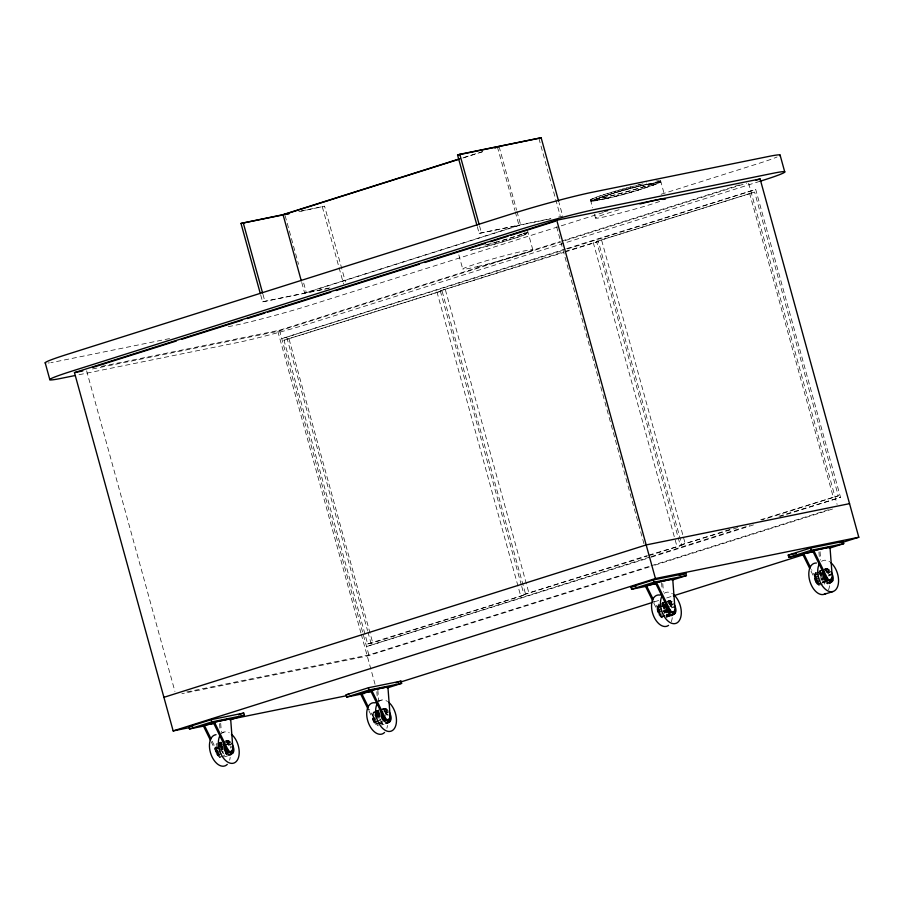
<?xml version="1.0" encoding="UTF-8"?>
<svg xmlns="http://www.w3.org/2000/svg" width="904" height="904" viewBox="0 0 904 904"><rect width="100%" height="100%" fill="white"/><g stroke="black" fill="none" stroke-linecap="round" stroke-linejoin="round"><path stroke-width="0.68" stroke-dasharray="4.52 3.39" d="M220.158 757.541C215.536 755.213 213.118 747.687 216.79 743.642M381.951 721.019L381.657 723.019M662.248 617.839C657.626 615.511 655.208 607.985 658.88 603.951M815.77 572.356C812.798 576.492 814.888 583.057 819.001 585.69M666.734 613.952L666.271 615.827M823.205 580.843L822.651 582.187M223.299 753.812L223.763 752.851M224.384 754.942L223.932 756.038M381.025 720.929L380.742 721.607M374.053 711.719C370.244 715.9 372.957 724.477 378.414 725.833M382.991 708.905L385.262 708.442L387.748 709.922L383.929 711.132M667.807 601.126L670.09 600.663L672.576 602.143L668.745 603.352M825.081 569.204L826.855 568.672L829.363 569.78L825.533 570.989M226.124 740.579L228 740.365L230.486 741.845L226.655 743.054M463.91 157.499L482.657 151.567M462.927 157.997L484.352 151.228M298.896 211.683L324.57 206.214L345.418 281.89M260.725 295.054L262.578 301.812L331.056 287.664M477.301 226.621L479.165 233.379L550.333 218.678M515.269 211.785L518.986 225.288L304.637 293.02L301.665 282.217M550.898 218.813L520.681 224.949L306.332 292.681L303.36 281.867M603.273 212.542L311.405 304.772A58.139 2.938 -15.4 0 1 232.848 325.768L227.345 326.886M661.118 194.27L757.959 163.669A58.139 2.938 -15.4 0 0 777.056 156.98M101.429 366.391L279.438 330.254L560.231 241.526M561.576 241.108L741.608 184.213M92.457 368.968L277.833 331.339L559.938 242.193M565.316 240.498L746.67 183.184M759.891 181.308L316.027 321.564A58.139 2.938 -15.4 0 1 237.481 342.559L76.377 375.262M565.237 249.075L281.754 338.65L562.254 250.589M566.582 248.656L755.721 189.456L840.539 497.369L780.073 516.478M567.633 248.894L755.721 189.456M284.003 340.22L442.033 290.862L525.699 594.572L372.753 642.902L367.668 643.942L284.003 340.22L442.033 290.862M521.348 585.057L440.304 290.839L563.734 251.832M565.079 251.414L598.335 241.47L681.989 545.191L648.45 555.79M737.664 527.597L680.249 545.157L596.595 241.447L754.625 192.089L838.279 495.799L761.812 519.969M440.304 290.839L563.452 252.498M564.797 252.069L598.335 241.47M596.595 241.447L754.625 192.089M367.668 643.942L525.699 594.572M521.721 586.413L523.958 594.549L647.388 555.542M648.733 555.124L681.989 545.191M680.249 545.157L732.579 528.625M760.75 519.721L838.279 495.799M523.958 594.549L647.106 556.209M650.044 556.988L366.572 646.563L649.761 557.655M651.389 556.559L749.472 525.574M779.022 516.229L840.539 497.369M651.106 557.226L755.891 524.117M186.732 691.944L368.877 654.959L649.671 566.232M651.016 565.814L828.358 509.777M649.377 566.898L367.273 656.044L181.896 693.673M654.756 565.203L834.765 508.319M221.435 732.861L223.989 732.059M654.609 601.77L658.632 600.493M666.689 597.951L672.067 596.244M662.27 602.719L666.101 601.51M218.576 743.122L221.118 742.308M219.062 743.19L221.616 742.376M222.892 741.981L228 740.365M662.429 603.081L666.259 601.872M667.536 601.476L670.09 600.663M216.079 744.365L221.186 742.749M225.943 741.314L228.497 740.512M661.999 603.454L665.83 602.245M668.033 601.623L670.587 600.81M229.006 740.738L226.452 741.54A16.283 9.65 72.5 0 1 227.91 744.512M657.875 605.126L665.988 602.652M667.265 602.245L671.096 601.036M218.09 744.546L221.921 743.337M223.13 743.043L229.514 741.031M669.05 602.143L671.604 601.329M217.887 745.122L221.717 743.913M227.458 742.207L230 741.404M657.423 606.234L661.253 605.025M662.53 604.618L666.361 603.409M669.548 602.516L672.09 601.702M217.74 745.755L221.559 744.546M657.276 606.855L661.095 605.646M662.372 605.251L667.468 603.759M661.694 605.951L664.655 605.047M217.638 746.421L221.536 745.269M657.174 607.533L660.994 606.324M662.293 605.996L666.101 604.708M230.949 742.342C223.152 742.975 231.017 744.218 230.531 748.116M662.09 606.234L664.768 605.386M668.971 603.77L671.762 603.047M218.474 746.636L221.152 745.789M661.909 606.516L664.587 605.669M215.028 747.936L221.412 745.913M657.118 608.234L660.948 607.025M662.225 606.618L667.22 604.889M224.102 745.19L230.113 743.314M661.751 606.833L667.525 605.07M669.649 604.414L672.203 603.612M224.407 745.427L228.418 744.15M215.039 748.67L222.689 746.241M663.502 606.957L666.056 606.143M227.977 744.726L230.531 743.924M670.067 605.036L672.621 604.222M217.649 748.614L222.746 746.998M657.185 609.714L662.282 608.109M663.559 607.703L666.112 606.9M228.35 745.382L230.904 744.58M218.011 748.998L222.034 747.721M657.298 610.482L662.395 608.867M663.672 608.471L666.225 607.657M669.514 606.787L672.056 605.974M215.367 750.941L217.909 750.139M219.186 749.732L223.017 748.523M657.457 611.251L660.01 610.437M215.57 751.71L218.124 750.896M219.401 750.501L223.231 749.292M657.66 612.008L667.129 609.047M671.344 607.85L673.898 607.047M215.83 752.456L222.203 750.433M378.697 700.939L381.251 700.137M657.92 612.754L666.847 609.929M663.457 611.228L666.135 610.381M211.084 741.574L216.542 752.67L217.661 752.32A4.656 2.757 72.5 0 0 218.226 753.281M653.784 603.115L658.632 612.98L659.75 612.618L654.293 601.522M216.135 753.179L222.508 751.167M664.598 611.466L667.152 610.663M663.898 612.053L667.92 610.788M664.417 612.776L668.44 611.499M216.847 754.535L219.401 753.721M658.937 614.833L667.875 612.008M217.265 755.145L223.638 753.122M660.259 616.505L669.186 613.68M660.734 616.946L664.564 615.737M665.841 615.33L669.672 614.121M661.231 617.319L665.061 616.11M666.338 615.703L670.169 614.494M219.649 757.315L224.746 755.699M666.836 616.008L670.666 614.799M666.067 616.63L671.175 615.014M666.576 616.777L671.672 615.161M666.293 617.127L668.847 616.313M224.542 756.874L227.627 755.857M666.632 617.172L672 615.477M374.9 711.301L379.183 710.002M379.996 709.685L384.29 708.386M375.838 711.199L378.392 710.386M819.205 571.091L823.431 569.927L819.702 571.158M824.312 569.486L826.855 568.672M376.335 711.267L378.889 710.454M380.155 710.058L385.262 708.442M824.798 569.554L827.352 568.74M373.341 712.442L378.448 710.826M383.217 709.391L385.771 708.589M819.261 571.531L823.092 570.322M825.307 569.701L827.861 568.887M373.047 712.906L378.154 711.29M383.714 709.617L386.268 708.815M815.137 573.204L823.261 570.729M824.538 570.322L828.358 569.113M375.352 712.623L379.183 711.414M814.888 573.735L822.55 571.305M384.223 709.911L386.776 709.109M825.036 570.627L828.866 569.407M375.149 713.199L378.979 711.99M384.72 710.284L387.274 709.482M375.002 713.832L378.832 712.612M814.538 574.933L818.369 573.724M819.645 573.328L823.465 572.119M826.019 571.43L829.838 570.221M376.606 713.832L379.838 712.827M818.696 574.142L824.222 572.368M374.9 714.499L380.132 712.815M384.392 711.629L388.212 710.42M814.436 575.611L818.267 574.402M819.544 573.995L823.363 572.786M826.482 571.938L829.036 571.125M377.262 714.013L379.94 713.166M377.081 714.296L379.759 713.448M824.527 572.899L820.504 574.176L821.374 574.921M374.855 715.2L379.951 713.595M820.764 574.3L823.318 573.486M375.589 715.041L379.601 713.764M384.833 712.194L387.387 711.391M826.923 572.492L830.742 571.283M376.798 714.962L379.477 714.126M374.855 715.934L379.962 714.318M814.391 577.046L819.499 575.43M820.143 575.238L824.154 573.961M385.24 712.804L387.793 712.002M827.329 573.102L829.883 572.3M375.307 716.194L379.33 714.917M814.447 577.792L819.555 576.187M820.832 575.78L823.386 574.978M385.624 713.459L388.166 712.657M375.284 717.075L379.296 715.798M372.471 718.262L375.024 717.448M376.301 717.053L380.121 715.844M814.56 578.56L817.114 577.758M372.629 719.019L375.183 718.217M376.459 717.81L380.279 716.601M814.719 579.328L823.646 576.503M384.991 715.279L387.533 714.476M828.346 575.181L830.9 574.379M372.843 719.787L379.623 717.674M814.933 580.086L824.391 577.125M828.606 575.927L831.16 575.125M373.092 720.533L375.646 719.72M821.566 578.82L824.12 578.006M368.956 710.883L373.804 720.748L374.923 720.398L369.465 709.301M811.046 571.192L815.894 581.057L817.013 580.696L811.555 569.599M815.487 581.554L820.583 579.95M821.86 579.543L824.414 578.741M822.165 579.656L821.058 580.006L820.312 570.209M373.736 721.946L376.29 721.143M376.652 721.053L381.398 719.527M815.826 582.255L825.431 579.238M374.12 722.601L380.494 720.59M816.21 582.91L818.753 582.108M823.002 581.509L825.544 580.696M817.058 584.086L820.889 582.877M822.165 582.47L825.985 581.261M379.33 722.646L382.29 721.742M823.047 582.47L827.058 581.193M375.431 724.285L381.816 722.262M817.521 584.583L821.352 583.374M822.629 582.967L826.448 581.758M378.46 723.912L382.29 722.703M378.957 724.285L382.787 723.076M818.504 585.396L822.324 584.187M381.443 725.008L383.997 724.206M301.224 210.96L324.57 206.214M558.604 216.994L562.74 216.158L559.022 202.643M479.165 233.379L518.986 225.288M262.578 301.812L328.762 288.376M169.511 338.616L56.602 361.543A58.139 2.938 -15.4 0 1 50.85 362.606M819.25 573.972L819.849 574.006M662.27 605.895L664.395 607.149M384.155 711.55L385.07 711.821M377.454 713.663L379.567 714.928M669.276 603.815L671.367 605.375L672.689 608.889M220.486 745.63L222.576 747.19M827.16 572.119L829.115 574.232L829.996 577.43M819.431 571.938L820.425 572.605M662.169 603.861L664.553 606.03M377.341 711.629L378.335 712.307M385.386 712.002L387.579 715.256M220.576 743.856L221.559 744.67M212.203 741.223L217.661 752.32M748.659 183.297L837.104 504.398M749.54 193.117L833.194 496.827M660.541 180.54L664.101 193.535M659.14 180.936L659.524 182.337M591.871 199.479L592.267 200.88M590.47 199.874L592.662 207.762M594.448 214.225L595.51 218.101M601.68 240.419L685.334 544.129M593.25 242.509L676.904 546.219M538.92 138.481L560.13 215.514M556.627 226.746L644.575 546.016M532.818 249.775L527.8 231.582A36.341 1.842 -15.4 0 1 523.472 233.729M499.098 146.572L516.591 210.078M516.964 211.434L520.681 224.949M497.403 146.911L514.896 210.429M479.538 225.91L481.391 232.667M458.836 254.894L462.758 269.109M445.389 289.8L529.043 593.521M436.948 291.89L520.614 595.612M322.344 206.926L338.717 266.386M339.09 267.731L343.554 283.946M285.122 215.649L298.523 264.307M289.088 339.192L372.753 642.902M286.839 337.621L367.544 630.619M367.917 631.975L371.657 645.535M279.438 330.254L368.877 654.959M277.833 331.339L360.911 632.947M361.284 634.314L375.036 684.26M262.951 294.354L264.815 301.111M86.626 370.832L174.935 691.458M820.052 551.666L820.685 560.062M818.934 552.016L819.352 557.621M662.779 583.588L663.423 591.984M664.372 604.584L664.689 608.776M661.558 582.549L661.988 588.142M663.05 602.132L663.785 611.929M377.849 689.967L378.697 701.165M376.844 691.718L377.16 695.922M378.222 709.911L378.855 718.307M220.689 723.29L221.333 731.686M222.395 745.676L222.599 748.478M219.582 723.641L220 729.234M220.96 741.834L221.695 751.631L222.813 751.269A4.656 2.757 72.5 0 1 222.61 753.303M660.982 615.432A4.656 2.757 72.5 0 1 658.632 612.98M660.994 614.358A4.656 2.757 72.5 0 1 660.315 613.579M660.022 613.115A4.656 2.757 72.5 0 1 658.971 609.172M662.078 606.471A4.656 2.757 72.5 0 1 662.688 606.889M663.276 607.465A4.656 2.757 72.5 0 1 664.429 609.477M664.722 610.403A4.656 2.757 72.5 0 1 664.7 613.601M668.451 601.906A16.283 9.65 72.5 0 1 670.644 606.381M672.26 617.658A16.283 9.65 72.5 0 1 671.276 621.703M664.259 593.273A16.283 9.65 72.5 0 1 672.429 593.725M662.349 616.969A7.548 4.475 72.5 0 1 658.745 605.296M662.27 603.137A7.548 4.475 72.5 0 1 663.276 603.51M667.593 614.889A7.548 4.475 72.5 0 1 666.847 616.449M667.999 600.968A7.548 4.475 72.5 0 1 672.361 603.567M668.994 603.748A4.633 2.746 72.5 0 1 672.474 605.025M673.356 606.674A4.633 2.746 72.5 0 1 673.514 607.138M49.358 362.843A58.139 2.938 -15.4 0 1 48.081 363.001M523.133 233.424A36.341 1.842 -15.4 0 1 515.777 237.888A36.341 1.842 -15.4 0 1 470.261 250.374M659.705 201.445A36.341 1.842 -15.4 0 1 601.951 217.355A36.341 1.842 -15.4 0 1 621.805 208.948M660.417 180.777A36.341 1.842 -15.4 0 1 621.353 193.241A36.341 1.842 -15.4 0 1 590.877 199.422A36.341 1.842 -15.4 0 1 632.077 186.529M635.636 185.602A36.341 1.842 -15.4 0 1 642.382 183.896M658.88 180.811A34.883 1.763 -15.4 0 1 624.257 192.382A34.883 1.763 -15.4 0 1 592.538 198.903A34.883 1.763 -15.4 0 1 637.456 185.218M638.54 184.936A34.883 1.763 -15.4 0 1 646.586 182.992M655.942 181.071A34.883 1.763 -15.4 0 1 658.259 180.789M524.93 233.322A34.883 1.763 -15.4 0 1 512.059 238.972A34.883 1.763 -15.4 0 1 471.176 250.069M521.54 234.43A36.341 1.842 -15.4 0 1 486.205 244.927M524.975 232.927A34.883 1.763 -15.4 0 1 523.778 233.435M522.252 234.034A34.883 1.763 -15.4 0 1 498.149 241.583M496.985 241.91A34.883 1.763 -15.4 0 1 484.182 245.379M219.254 754.365A4.656 2.757 72.5 0 1 218.553 753.687A4.633 2.746 72.5 0 0 219.118 754.252M219.254 755.247A4.656 2.757 72.5 0 1 216.542 752.67M221.356 733.664A16.283 9.65 72.5 0 1 229.254 732.771M230.17 757.36A16.283 9.65 72.5 0 1 229.627 760.162M225.91 740.659A7.548 4.475 72.5 0 1 230.689 743.868M220.26 756.659A7.548 4.475 72.5 0 1 216.903 744.478M220.18 742.828A7.548 4.475 72.5 0 1 221.695 743.506M227.153 743.291A4.633 2.746 72.5 0 1 230.644 745.099M218.011 752.953A4.633 2.746 72.5 0 1 217.005 750.275M216.937 749.811A4.633 2.746 72.5 0 1 216.983 748.049M220.305 746.388A4.633 2.746 72.5 0 1 222.621 750.117M222.825 751.518A4.633 2.746 72.5 0 1 222.644 753.201M376.38 722.33A4.633 2.746 72.5 0 1 374.166 717.426M377.567 714.465A4.633 2.746 72.5 0 1 379.601 717.267M379.985 718.669A4.633 2.746 72.5 0 1 379.996 720.929M377.567 723.223A4.656 2.757 72.5 0 1 373.804 720.748M378.629 701.741A16.283 9.65 72.5 0 1 387.601 701.493M383.624 709.674A16.283 9.65 72.5 0 1 384.437 711.098M385.172 712.589A16.283 9.65 72.5 0 1 385.827 714.16M387.432 725.437A16.283 9.65 72.5 0 1 386.889 728.24M383.172 708.736A7.548 4.475 72.5 0 1 387.545 711.335M377.522 724.737A7.548 4.475 72.5 0 1 373.917 713.075M377.443 710.906A7.548 4.475 72.5 0 1 378.46 711.279M382.561 723.245A7.548 4.475 72.5 0 1 382.019 724.228M384.166 711.516A4.633 2.746 72.5 0 1 387.658 712.804M818.244 583.509A4.656 2.757 72.5 0 1 815.894 581.057M818.256 582.436A4.656 2.757 72.5 0 1 816.323 576.402M820.256 575.238A4.656 2.757 72.5 0 1 821.51 577.102M821.985 578.481A4.656 2.757 72.5 0 1 822.154 580.775M824.821 568.661A16.283 9.65 72.5 0 1 827.262 572.899M829.522 585.736A16.283 9.65 72.5 0 1 828.55 589.781M821.521 561.35A16.283 9.65 72.5 0 1 829.691 561.802M819.114 584.673A7.548 4.475 72.5 0 1 818.64 584.233M818.176 583.724A7.548 4.475 72.5 0 1 815.803 573.961M819.047 571.147A7.548 4.475 72.5 0 1 820.549 571.588M824.855 582.967A7.548 4.475 72.5 0 1 824.403 584.074M824.798 569.136A7.548 4.475 72.5 0 1 829.635 571.644M826.256 571.825A4.633 2.746 72.5 0 1 829.476 572.763M830.234 573.882A4.633 2.746 72.5 0 1 830.629 574.752M590.922 201.095C614.132 198.055 638.473 190.642 660.813 182.179C637.953 185.015 613.217 192.62 590.979 201.038C613.85 198.168 638.642 190.631 660.858 182.122C637.636 185.184 613.228 192.541 590.922 201.095M477.787 266.499A36.341 1.842 -15.4 0 0 532.705 250.012A36.341 1.842 -15.4 0 0 482.872 261.81A36.341 1.842 -15.4 0 0 477.787 266.499M606.697 198.383A34.883 1.763 -15.4 0 0 659.411 182.552A34.883 1.763 -15.4 0 0 611.567 193.885A34.883 1.763 -15.4 0 0 606.697 198.383"/><path stroke-width="1.36" d="M224.113 743.732C221.638 757.755 239.854 757.823 231.808 743.517M224.893 745.201C223.83 748.004 226.667 754.309 230 751.699M381.533 711.188C378.075 725.155 397.251 726.703 389.07 711.595M666.361 603.409C662.903 617.387 682.068 618.924 673.898 603.815M823.623 571.486C820.165 585.464 839.341 587.001 831.16 571.893M824.256 573.577C823.024 576.436 826.425 583.136 829.533 579.792M382.29 712.917C381.047 715.742 383.465 721.934 387.059 720.013M667.107 605.149C665.57 608.03 669.028 615.104 672.271 611.714M260.352 293.71L240.995 223.435L288.862 213.468M476.928 225.265L457.571 155.002L459.808 154.29L541.146 137.781L558.649 201.298M459.887 158.765L283.054 214.643L301.292 280.861M494.714 147.759L497.403 146.911M284.749 214.304L458.904 159.273M495.076 147.838L499.098 146.572M541.146 137.781L457.571 155.002M189.761 727.55L173.161 730.918L74.467 372.617L556.751 220.226L760.106 178.947L858.8 537.247L842.675 542.332M92.965 367.352L176.269 341.023M181.636 339.328L242.091 320.219M247.47 318.524L264.94 313.01M267.618 312.162L330.762 292.207M336.141 290.512L419.433 264.183M424.812 262.488L485.267 243.379M490.646 241.684L508.116 236.17M510.794 235.322L555.135 221.31M756.083 180.212L760.106 178.947M759.891 181.308L762.58 180.461A58.139 2.938 -15.4 0 0 773.349 173.229L597.103 209.005A58.139 2.938 -15.4 0 0 518.546 230L71.992 371.103A58.139 2.938 -15.4 0 0 61.235 378.335L74.998 375.544M163.906 697.323L646.19 544.931L849.545 503.652M173.161 730.918L655.434 578.526L858.8 537.247M204.394 725.935L189.49 728.963L188.868 726.726L211.197 719.663L243.73 713.064L244.351 715.301L229.898 719.866M647.84 585.961L631.58 589.261L630.958 587.024L653.287 579.972L685.82 573.362L686.441 575.599L671.988 580.165M189.49 728.963L211.818 721.9L244.351 715.301M631.58 589.261L653.908 582.21L686.441 575.599M210.474 740.342L203.197 725.55L215.163 722.985M227.706 749.145L226.588 749.495L213.254 722.375L230.633 718.714L232.859 748.094A4.656 2.757 72.5 0 1 231.141 751.721A4.656 2.757 72.5 0 1 227.706 749.145L214.361 722.014M653.174 601.883L645.298 585.848L655.897 583.566M667.92 606.833A4.633 2.746 72.5 0 0 669.988 611.601A4.633 2.746 72.5 0 0 673.209 611.646A4.656 2.757 72.5 0 1 668.677 609.804L655.343 582.673L672.723 579.023L674.949 608.403A4.656 2.757 72.5 0 1 673.231 612.019A4.656 2.757 72.5 0 1 669.796 609.443L656.451 582.323M238.486 714.725L243.73 713.064M679.254 575.441L685.82 573.362M230.633 718.714L213.254 722.375M672.723 579.023L655.343 582.673M364.38 693.458L346.752 697.04L346.13 694.803L368.459 687.741L401.003 681.141L401.613 683.379L387.172 687.944M803.758 554.31L788.842 557.339L788.22 555.101L810.549 548.05L843.093 541.439L843.703 543.677L829.262 548.242M346.752 697.04L369.081 689.978L401.613 683.379M788.842 557.339L811.17 550.287L843.703 543.677M368.346 709.651L360.47 693.628L372.425 691.063M384.968 717.222L383.85 717.573L370.516 690.453L387.895 686.791L390.132 716.171A4.656 2.757 72.5 0 1 388.404 719.799A4.656 2.757 72.5 0 1 384.968 717.222L371.634 690.091M809.837 568.718L802.56 553.926L814.515 551.372M827.058 577.52L825.94 577.882L812.606 550.751L829.985 547.089L832.222 576.481A4.656 2.757 72.5 0 1 830.493 580.097A4.656 2.757 72.5 0 1 827.058 577.52L813.724 550.4M395.749 682.802L401.003 681.141M839.149 542.683L843.093 541.439M400.698 682L651.92 602.618M673.412 595.826L803.724 554.649M387.895 686.791L370.516 690.453M829.985 547.089L812.606 550.751M668.677 609.804L669.796 609.443M230.769 752.93L233.322 752.117M230.565 753.507L233.119 752.693M672.655 613.805L675.209 613.002M672.406 614.324L674.96 613.522M830.121 581.306L832.674 580.504M387.827 721.584L390.381 720.77M829.917 581.882L832.471 581.08M387.579 722.104L390.132 721.302M387.285 722.567L389.839 721.754M386.946 722.963L389.5 722.149M824.03 594.369L832.957 591.544M240.995 223.435L289.246 213.638M604.81 211.22L607.567 210.666M662.768 199.456L665.525 198.903M74.467 372.617L82.772 370.934M630.958 587.024L636.382 585.928M788.22 555.101L796.356 553.451M645.298 585.848L656.134 583.645M802.56 553.926L813.408 551.722M188.868 726.726L192.936 725.901M346.13 694.803L348.842 694.249M229.876 719.403L346.085 695.82M203.197 725.55L214.045 723.347M360.47 693.628L371.318 691.424M803.679 553.576L810.346 567.136M646.405 585.498L653.083 599.058M361.589 693.266L368.256 706.838M204.315 725.189L210.982 738.76M780.118 155.16L784.751 171.952M810.549 548.05L811.17 550.287M556.751 220.226L655.434 578.526M653.287 579.972L653.908 582.21M459.808 154.29L479.165 224.565M243.232 222.734L262.578 292.998M368.459 687.741L369.081 689.978M211.197 719.663L211.818 721.9M45.2 362.809L49.822 379.612M668.576 625.376A16.283 9.65 72.5 0 1 652.462 612.663A16.283 9.65 72.5 0 1 660.236 595.103M673.503 594.516A16.283 9.65 72.5 0 1 680.644 617.635A16.283 9.65 72.5 0 1 666.225 619.274A16.283 9.65 72.5 0 1 662.09 595.815M674.587 610.042A7.548 4.475 72.5 0 1 671.05 615.59M779.61 155.703A58.139 2.938 -15.4 0 0 768.716 156.437L592.47 192.213A58.139 2.938 -15.4 0 0 513.924 213.197L67.371 354.311A58.139 2.938 -15.4 0 0 45.641 363.092M639.942 203.976A36.341 1.842 -15.4 0 1 642.269 203.377M643.422 203.084A36.341 1.842 -15.4 0 1 646.755 202.259M647.829 201.987A36.341 1.842 -15.4 0 1 665.186 198.597M231.447 750.738A4.633 2.746 72.5 0 1 228.35 751.653A4.633 2.746 72.5 0 1 225.864 746.986M231.413 734.217A16.283 9.65 72.5 0 1 238.554 757.337A16.283 9.65 72.5 0 1 224.135 758.976A16.283 9.65 72.5 0 1 220 735.517M227.288 764.377A16.283 9.65 72.5 0 1 211.163 754.795A16.283 9.65 72.5 0 1 216.045 734.681M232.441 748.987A7.548 4.475 72.5 0 1 228.475 755.213M226.96 754.546A7.548 4.475 72.5 0 1 226.463 754.173M225.977 753.733A7.548 4.475 72.5 0 1 225.514 753.235M222.892 744.76A7.548 4.475 72.5 0 1 222.994 744.082M231.966 746.693A7.548 4.475 72.5 0 1 232.17 747.45M388.641 718.974A4.633 2.746 72.5 0 1 385.692 719.787A4.633 2.746 72.5 0 1 383.194 715.539M388.675 702.295A16.283 9.65 72.5 0 1 395.816 725.415A16.283 9.65 72.5 0 1 381.398 727.053A16.283 9.65 72.5 0 1 377.273 703.594M384.562 732.455A16.283 9.65 72.5 0 1 367.871 721.256A16.283 9.65 72.5 0 1 375.409 702.871M389.703 717.064A7.548 4.475 72.5 0 1 385.737 723.29M389.228 714.77A7.548 4.475 72.5 0 1 389.443 715.527M830.889 578.865A4.633 2.746 72.5 0 1 827.815 580.108A4.633 2.746 72.5 0 1 825.216 575.362M825.838 593.453A16.283 9.65 72.5 0 1 809.961 581.554A16.283 9.65 72.5 0 1 816.436 563.034M830.765 562.593A16.283 9.65 72.5 0 1 837.906 585.713A16.283 9.65 72.5 0 1 823.487 587.351A16.283 9.65 72.5 0 1 819.363 563.893M827.827 583.6A7.548 4.475 72.5 0 1 826.821 583.227M831.793 577.362A7.548 4.475 72.5 0 1 829.262 583.555"/></g></svg>
